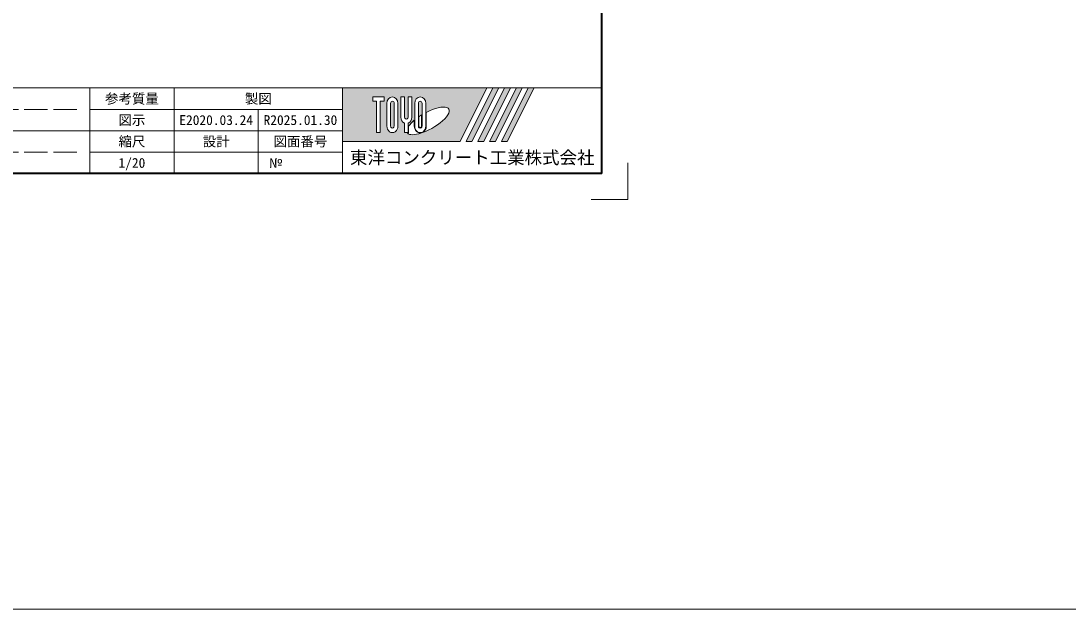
# Model space of a CAD drawing. Units: millimetres, scale not verified. Extents: x 88303 to 103503, y -4520 to 5263.
# Drawn here: x 91713 to 95751, y -4520 to -2254 of the extents above; entities that cross this region are included whole.
import ezdxf
from ezdxf.enums import TextEntityAlignment as Align

# ---------------------------------------------------------------- set-up
doc = ezdxf.new("R2010")
doc.units = ezdxf.units.MM
doc.header["$LTSCALE"] = 15
doc.linetypes.add('DASHED', pattern=[7.5, 6, -1.5])
for name, color, linetype, lineweight in [('Defpoints_3', 7, 'Continuous', 13), ('図枠', 7, 'Continuous', 5), ('枠', 5, 'Continuous', 20)]:
    doc.layers.add(name, color=color, linetype=linetype, lineweight=lineweight)
doc.styles.add('ＭＳ ゴシック', font='')
doc.styles.get('ＭＳ ゴシック').set_extended_font_data('MS Gothic')

msp = doc.modelspace()

# ---------------------------------------------------------------- hatches: boundary and pattern name
at = {"layer": '図枠'}
h = msp.add_hatch(color=256, dxfattribs=at)
h.paths.add_polyline_path([(92953.12, -2511.87), (92953.12, -2718.12), (93406.87, -2718.12), (93510, -2511.87)])
edge = h.paths.add_edge_path(flags=16)
edge.add_ellipse((93282.57, -2638.83), major_axis=(80.81, 45.23), ratio=0.3471473, start_angle=-144.31122, end_angle=72.1899, ccw=False)
edge.add_ellipse((93252.65, -2658.36), major_axis=(0, 27.5), ratio=0.8463542, start_angle=-160.70346, end_angle=-90)
edge.add_line((93275.92, -2658.36), (93275.92, -2605.94))
edge = h.paths.add_edge_path(flags=16)
edge.add_ellipse((93252.65, -2571.63), major_axis=(0, 25.38), ratio=0.8463542, start_angle=-90, end_angle=90, ccw=False)
edge.add_line((93274.13, -2571.63), (93274.13, -2658.36))
edge.add_ellipse((93252.65, -2658.36), major_axis=(0, 25.38), ratio=0.8463542, start_angle=90, end_angle=-90, ccw=False)
edge.add_line((93231.16, -2658.36), (93231.16, -2571.63))
edge = h.paths.add_edge_path(flags=16)
edge.add_line((93259.81, -2571.63), (93259.81, -2658.36))
edge.add_ellipse((93252.65, -2658.36), major_axis=(0, 8.46), ratio=0.8463542, start_angle=90, end_angle=-90, ccw=False)
edge.add_line((93245.49, -2658.36), (93245.49, -2571.63))
edge.add_ellipse((93252.65, -2571.63), major_axis=(0, 8.46), ratio=0.8463542, start_angle=-90, end_angle=90, ccw=False)
edge = h.paths.add_edge_path(flags=16)
edge.add_line((93258.02, -2615.96), (93258.02, -2658.36))
edge.add_ellipse((93252.65, -2658.36), major_axis=(0, 6.35), ratio=0.8463542, start_angle=90, end_angle=-90, ccw=False)
edge.add_line((93247.28, -2658.36), (93247.28, -2622.9))
edge.add_ellipse((93282.57, -2638.83), major_axis=(80.81, 45.23), ratio=0.3471473, start_angle=107.79174, end_angle=126.47132, ccw=False)
edge = h.paths.add_edge_path(flags=16)
edge.add_line((93220.42, -2546.24), (93220.42, -2623.99))
edge.add_ellipse((93198.94, -2623.99), major_axis=(0, 25.38), ratio=0.8463542, start_angle=-163.34117, end_angle=-90, ccw=False)
edge.add_line((93206.1, -2647.92), (93206.1, -2683.74))
edge.add_line((93206.1, -2683.74), (93191.78, -2683.74))
edge.add_line((93191.78, -2683.74), (93191.78, -2647.92))
edge.add_ellipse((93198.94, -2623.99), major_axis=(0, 25.38), ratio=0.8463542, start_angle=90, end_angle=163.34117, ccw=False)
edge.add_line((93177.45, -2623.99), (93177.45, -2546.24))
edge.add_line((93177.45, -2546.24), (93191.78, -2546.24))
edge.add_line((93191.78, -2546.24), (93191.78, -2623.99))
edge.add_ellipse((93198.94, -2623.99), major_axis=(0, 8.46), ratio=0.8463542, start_angle=90, end_angle=-90)
edge.add_line((93206.1, -2623.99), (93206.1, -2546.24))
edge.add_line((93206.1, -2546.24), (93220.42, -2546.24))
edge = h.paths.add_edge_path(flags=16)
edge.add_line((93229.37, -2636.47), (93229.37, -2658.36))
edge.add_ellipse((93252.65, -2658.36), major_axis=(0, 27.5), ratio=0.8463542, start_angle=90, end_angle=-171.54427)
edge.add_ellipse((93282.57, -2638.83), major_axis=(80.81, 45.23), ratio=0.3471473, start_angle=-178.64954, end_angle=-148.29244, ccw=False)
edge.add_line((93203.01, -2685.86), (93207.89, -2685.86))
edge.add_line((93207.89, -2685.86), (93207.89, -2659.05))
edge.add_ellipse((93282.57, -2638.83), major_axis=(80.81, 45.23), ratio=0.3471473, start_angle=148.21912, end_angle=165.90812, ccw=False)
edge = h.paths.add_edge_path(flags=16)
edge.add_ellipse((93145.23, -2571.63), major_axis=(0, 25.38), ratio=0.8463542, start_angle=-90, end_angle=90, ccw=False)
edge.add_line((93166.71, -2571.63), (93166.71, -2658.36))
edge.add_ellipse((93145.23, -2658.36), major_axis=(0, 25.38), ratio=0.8463542, start_angle=90, end_angle=-90, ccw=False)
edge.add_line((93123.74, -2658.36), (93123.74, -2571.63))
edge = h.paths.add_edge_path(flags=16)
edge.add_line((93152.39, -2571.63), (93152.39, -2658.36))
edge.add_ellipse((93145.23, -2658.36), major_axis=(0, 8.46), ratio=0.8463542, start_angle=90, end_angle=-90, ccw=False)
edge.add_line((93138.06, -2658.36), (93138.06, -2571.63))
edge.add_ellipse((93145.23, -2571.63), major_axis=(0, 8.46), ratio=0.8463542, start_angle=-90, end_angle=90, ccw=False)
h.paths.add_polyline_path([(93113, -2546.24), (93113, -2563.17), (93098.68, -2563.17), (93098.68, -2683.74), (93084.35, -2683.74), (93084.35, -2563.17), (93070.03, -2563.17), (93070.03, -2546.24)], flags=16)
for points in [[(93429.56, -2718.12), (93452.25, -2718.12), (93555.37, -2511.87), (93532.69, -2511.87)], [(93600.75, -2511.87), (93578.06, -2511.87), (93474.94, -2718.12), (93497.62, -2718.12)], [(93646.12, -2511.87), (93623.44, -2511.87), (93520.31, -2718.12), (93543, -2718.12)], [(93691.5, -2511.87), (93668.81, -2511.87), (93565.69, -2718.12), (93588.37, -2718.12)]]:
    msp.add_hatch(color=256, dxfattribs=at).paths.add_polyline_path(points)

# ---------------------------------------------------------------- linework, layer by layer
at = {"layer": 'Defpoints_3'}
for p, q in [((94053.12, -2800.45), (94053.12, -2941.87)), ((94053.12, -2941.87), (93911.7, -2941.87))]:
    msp.add_line(p, q, dxfattribs=at)
at = {"layer": '図枠', "lineweight": 40}
for q in [(93953.12, 2658.13), (90253.12, -2841.87)]:
    msp.add_line((93953.12, -2841.87), q, dxfattribs=at)
at = {"layer": '図枠', "lineweight": 13}
for p, q in [((93953.12, -2511.87), (90253.12, -2511.87)), ((91978.12, -2841.87), (91978.12, -2511.87)), ((92303.12, -2841.87), (92303.12, -2511.87)), ((92953.12, -2841.87), (92953.12, -2511.87)), ((92953.12, -2594.37), (91978.12, -2594.37)), ((92628.12, -2841.87), (92628.12, -2594.37)), ((92953.12, -2676.87), (90253.12, -2676.87)), ((92953.12, -2759.37), (91978.12, -2759.37))]:
    msp.add_line(p, q, dxfattribs=at)
at = {"layer": '図枠'}
for p, q in [((92953.12, -2511.87), (93510, -2511.87)), ((93510, -2511.87), (93406.87, -2718.12)), ((93532.69, -2511.87), (93429.56, -2718.12)), ((93555.37, -2511.87), (93452.25, -2718.12)), ((93578.06, -2511.87), (93474.94, -2718.12)), ((93600.75, -2511.87), (93497.62, -2718.12)), ((93623.44, -2511.87), (93520.31, -2718.12)), ((93532.69, -2511.87), (93555.37, -2511.87)), ((93646.12, -2511.87), (93543, -2718.12)), ((93668.81, -2511.87), (93565.69, -2718.12)), ((93578.06, -2511.87), (93600.75, -2511.87)), ((93691.5, -2511.87), (93588.37, -2718.12)), ((93623.44, -2511.87), (93646.12, -2511.87)), ((93668.81, -2511.87), (93691.5, -2511.87)), ((93070.03, -2546.24), (93070.03, -2563.17)), ((93070.03, -2546.24), (93113, -2546.24)), ((93084.35, -2563.17), (93070.03, -2563.17)), ((93084.35, -2563.17), (93084.35, -2683.74)), ((93098.68, -2563.17), (93098.68, -2683.74)), ((93113, -2563.17), (93098.68, -2563.17)), ((93113, -2546.24), (93113, -2563.17)), ((93123.74, -2571.63), (93123.74, -2658.36)), ((93138.06, -2658.36), (93138.06, -2571.63)), ((93152.39, -2571.63), (93152.39, -2658.36)), ((93166.71, -2658.36), (93166.71, -2571.63)), ((93177.45, -2546.24), (93191.78, -2546.24)), ((93177.45, -2623.99), (93177.45, -2546.24)), ((93191.78, -2546.24), (93191.78, -2623.99)), ((93206.1, -2546.24), (93220.42, -2546.24)), ((93206.1, -2623.99), (93206.1, -2546.24)), ((93220.42, -2546.24), (93220.42, -2623.99)), ((93231.16, -2571.63), (93231.16, -2658.36)), ((93245.49, -2658.36), (93245.49, -2571.63)), ((93259.81, -2571.63), (93259.81, -2658.36)), ((93274.13, -2658.36), (93274.13, -2571.63)), ((93247.28, -2658.36), (93247.28, -2622.9)), ((93258.02, -2615.96), (93258.02, -2658.36)), ((93275.92, -2658.36), (93275.92, -2605.94)), ((93191.78, -2647.92), (93191.78, -2683.74)), ((93206.1, -2647.92), (93206.1, -2683.74)), ((93207.89, -2659.05), (93207.89, -2685.86)), ((93229.37, -2636.47), (93229.37, -2658.36)), ((93098.68, -2683.74), (93084.35, -2683.74)), ((93206.1, -2683.74), (93191.78, -2683.74)), ((93203.01, -2685.86), (93207.89, -2685.86)), ((92953.12, -2718.12), (93406.87, -2718.12)), ((93429.56, -2718.12), (93452.25, -2718.12)), ((93474.94, -2718.12), (93497.62, -2718.12)), ((93520.31, -2718.12), (93543, -2718.12)), ((93565.69, -2718.12), (93588.37, -2718.12))]:
    msp.add_line(p, q, dxfattribs=at)
at = {"layer": '図枠', "linetype": 'DASHED', "lineweight": 9}
for p, q in [((91928.12, -2594.37), (90628.12, -2594.37)), ((91928.12, -2759.37), (90628.12, -2759.37))]:
    msp.add_line(p, q, dxfattribs=at)
at = {"layer": '図枠'}
for centre, major_axis, ratio, start_param, end_param in [((93145.23, -2571.63), (0, 25.38), 0.846354, 4.712389, 7.8539816), ((93145.23, -2571.63), (0, 8.46), 0.846354, 4.712389, 7.8539816), ((93252.65, -2571.63), (0, 25.38), 0.846354, 4.712389, 7.8539816), ((93252.65, -2571.63), (0, 8.46), 0.846354, 4.712389, 7.8539816), ((93282.57, -2638.83), (80.81, 45.23), 0.347147, 4.2621853, 7.7429163), ((93198.94, -2623.99), (0, 25.38), 0.846354, 1.5707963, 2.8017557), ((93198.94, -2623.99), (0, 8.46), 0.846354, 1.5707963, 4.712389), ((93198.94, -2623.99), (0, 25.38), 0.846354, 3.4814296, 4.712389), ((93282.57, -2638.83), (80.81, 45.23), 0.347147, 1.6817405, 1.8219833), ((93145.23, -2658.36), (0, 25.38), 0.846354, 1.5707963, 4.712389), ((93145.23, -2658.36), (0, 8.46), 0.846354, 1.5707963, 4.712389), ((93282.57, -2638.83), (80.81, 45.23), 0.347147, 2.0815197, 2.5155126), ((93252.65, -2658.36), (0, 27.5), 0.846354, 1.5707963, 3.3154679), ((93252.65, -2658.36), (0, 25.38), 0.846354, 1.5707963, 4.712389), ((93252.65, -2658.36), (0, 8.46), 0.846354, 1.5707963, 4.712389), ((93252.65, -2658.36), (0, 6.35), 0.846354, 1.5707963, 4.712389), ((93252.65, -2658.36), (0, 27.5), 0.846354, 3.5338438, 4.712389), ((93282.57, -2638.83), (80.81, 45.23), 0.347147, 3.2093975, 4.2004451)]:
    msp.add_ellipse(centre, major_axis=major_axis, ratio=ratio, start_param=start_param, end_param=end_param, dxfattribs=at)
at = {"layer": '枠'}
msp.add_line((88303.12, -4520.17), (103503.12, -4520.17), dxfattribs=at)

# ---------------------------------------------------------------- texts
at = {"layer": '図枠', "style": 'ＭＳ ゴシック'}
for s, height, p in [('参考質量', 37.98, (92140.62, -2553.12)), ('製図', 37.98, (92628.12, -2553.12)), ('図示', 37.98, (92140.62, -2635.62)), ('E2020.03.24', 37.98, (92465.62, -2635.62)), ('R2025.01.30', 37.98, (92790.62, -2635.62)), ('縮尺', 37.98, (92140.62, -2718.12)), ('設計', 37.98, (92465.62, -2718.12)), ('図面番号', 37.98, (92790.62, -2718.12)), ('1/20', 37.98, (92140.62, -2800.62)), ('№', 37.98, (92694.89, -2800.62)), ('東洋コンクリート工業株式会社', 49.37, (93453.12, -2779.99))]:
    msp.add_text(s, height=height, dxfattribs=at).set_placement(p, align=Align.MIDDLE_CENTER)

doc.saveas('drawing.dxf')
